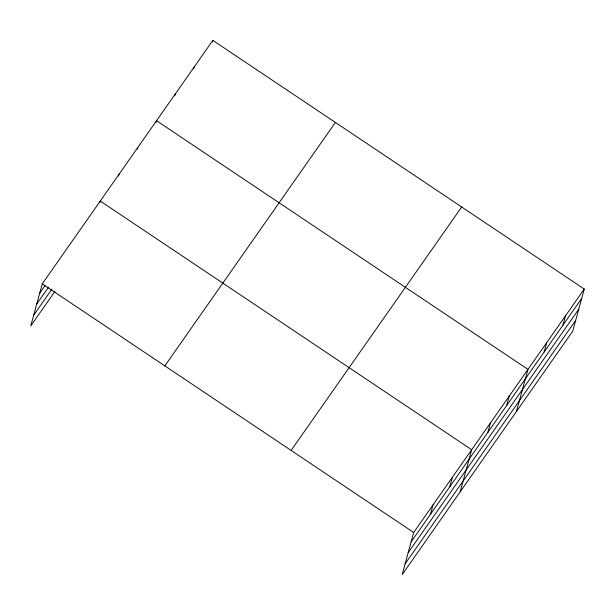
<?xml version="1.0" encoding="UTF-8"?>
<svg xmlns="http://www.w3.org/2000/svg" width="615" height="615" viewBox="0 0 615 615"><rect width="100%" height="100%" fill="white"/><g stroke="black" fill="none" stroke-linecap="round" stroke-linejoin="round"><path stroke-width="0.92" d="M584.25 289.05L413.695 532.498L402.172 574.618L572.726 331.17L584.25 289.05L212.828 40.382L42.274 283.83L30.75 325.95L54.912 291.464M99.791 202.766L100.26 201.059L471.682 449.726L460.158 491.846M118.557 175.982L119.026 174.276M137.314 149.207L137.783 147.5M156.079 122.423L156.541 120.717L527.97 369.384L516.446 411.504M174.837 95.648L175.306 93.941M193.602 68.865L194.063 67.158M212.36 42.089L212.828 40.382M430.462 514.286L433.029 504.907M449.788 486.696L452.356 477.317M487.88 432.322L490.447 422.943M506.645 405.539L509.205 396.168M544.16 351.988L546.727 342.609M562.925 325.204L565.493 315.826M39.706 293.209L45.08 285.545M36.754 304.01L48.562 287.151M33.71 315.149L51.96 289.088M164.843 365.887L335.398 122.439M291.126 450.434L461.68 206.986M411.135 541.877L581.682 298.429M408.176 552.677L578.73 309.23M405.131 563.809L575.686 320.361M42.274 283.83L413.695 532.498"/></g></svg>
